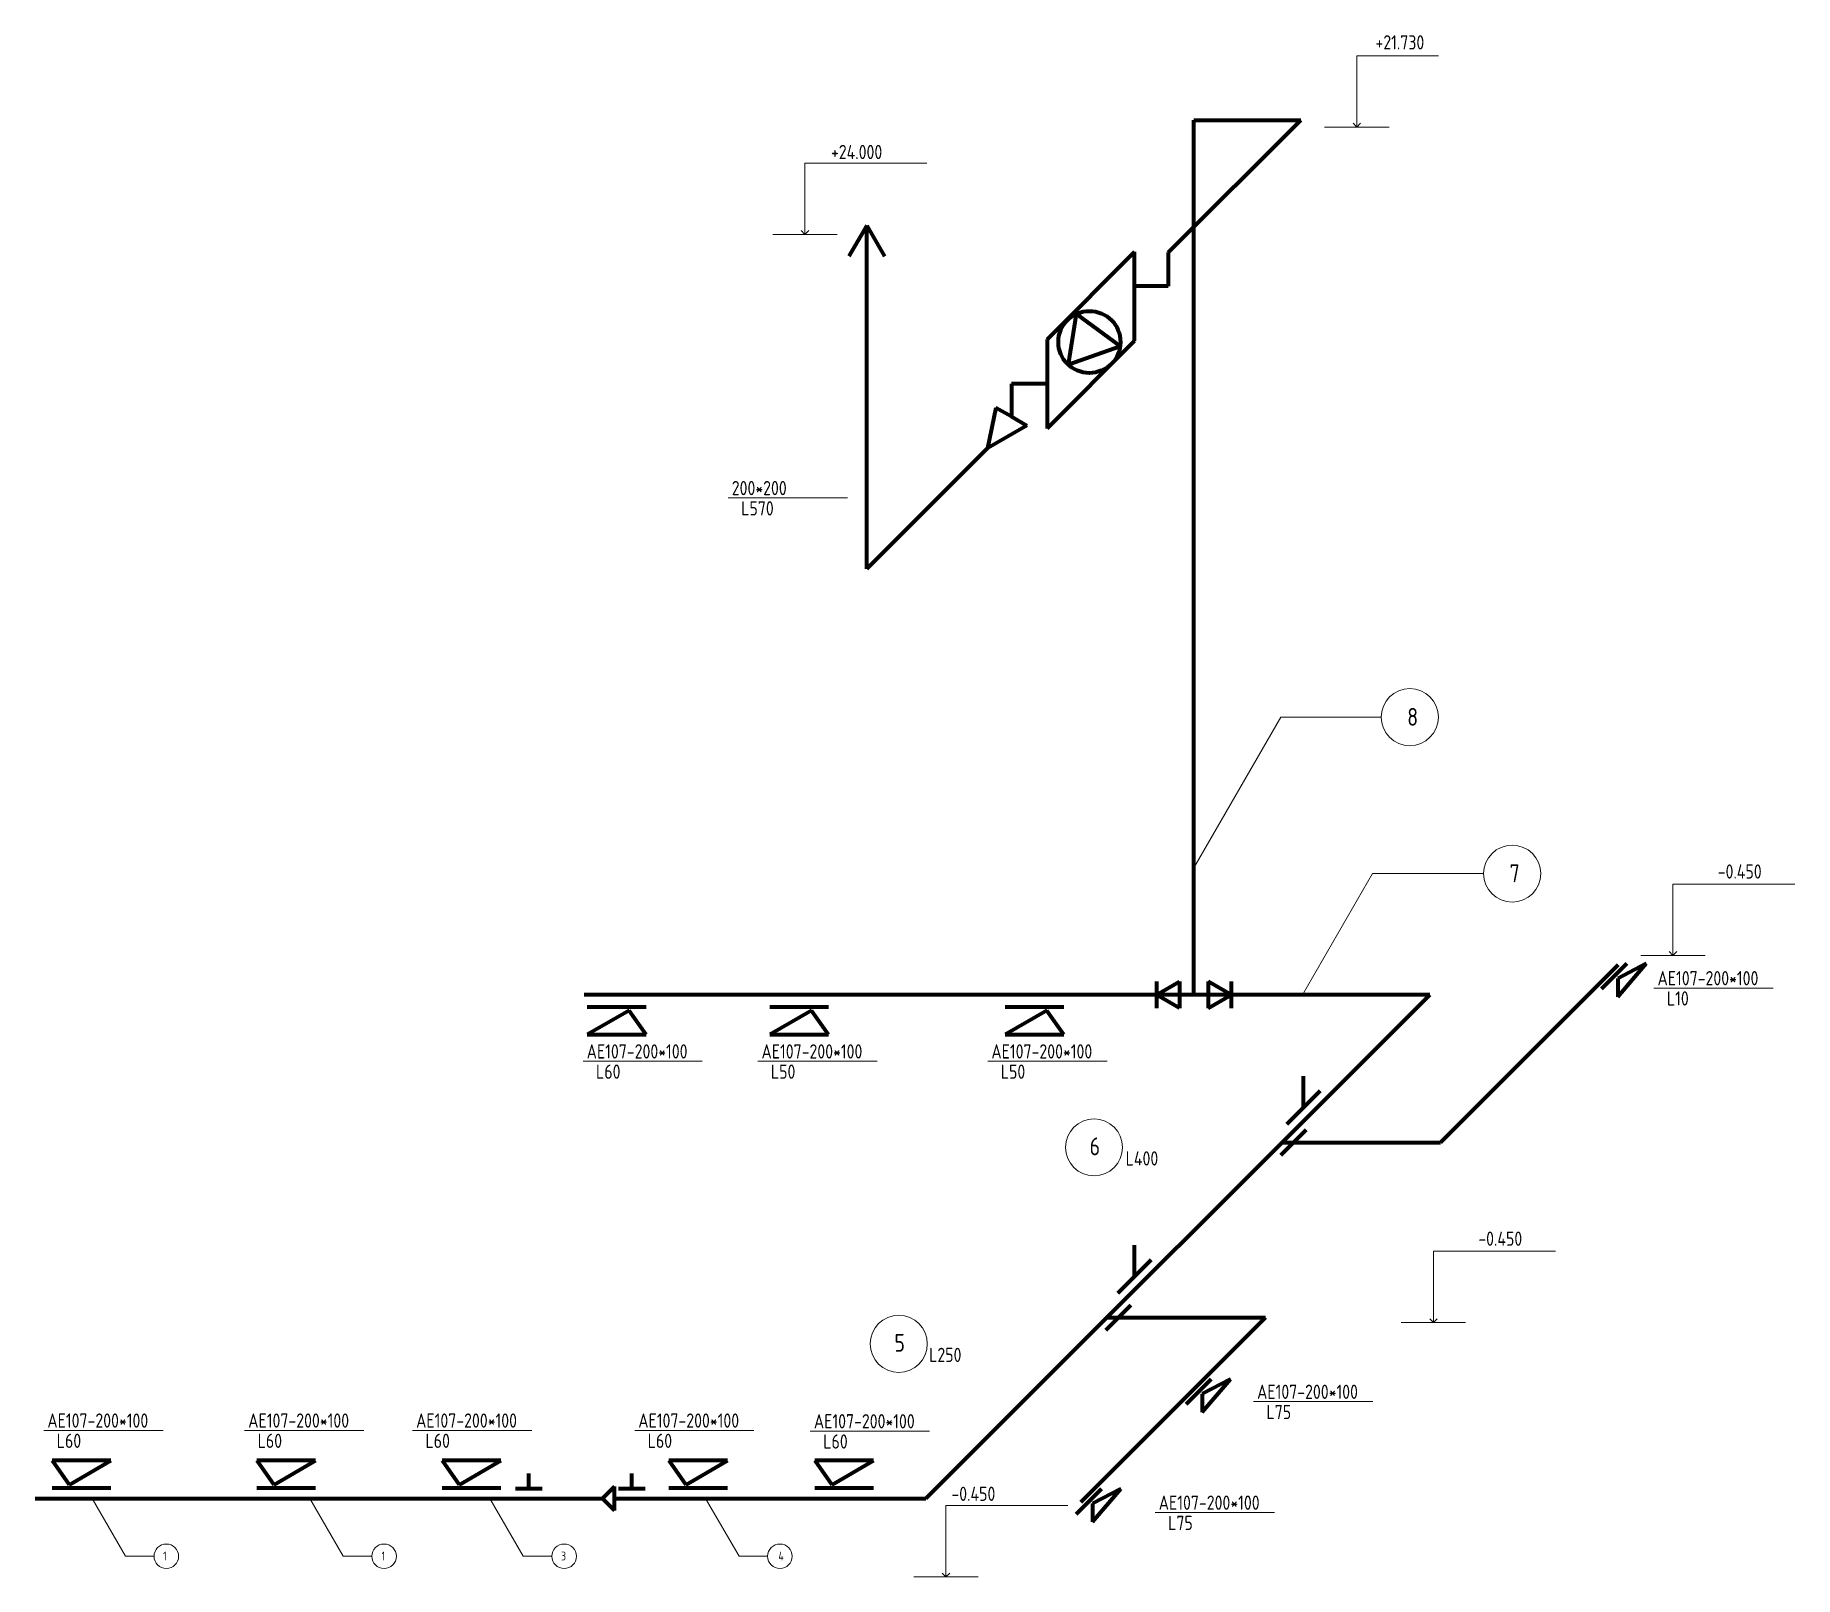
# Model space of a CAD drawing. Header units: millimetres. Extents: x 0 to 988, y -44 to 822.
import ezdxf

# ---------------------------------------------------------------- set-up
doc = ezdxf.new("R2010")
doc.units = ezdxf.units.MM
doc.layers.add('Основной', color=5, linetype='Continuous', lineweight=70)
doc.layers.add('Размеры', color=3, linetype='Continuous', lineweight=20)
doc.styles.get("Standard").update_dxf_attribs({"font": 'arial.ttf'})

# ---------------------------------------------------------------- blocks, each defined once
blk = doc.blocks.new('Треугольник')
at = {"layer": 'Основной'}
for p, q in [((32.98, 0), (0, 0)), ((0, 0), (9.55, -13.62)), ((9.55, -13.62), (32.98, 0)), ((0, -15.36), (32.98, -15.36))]:
    blk.add_line(p, q, dxfattribs=at)

msp = doc.modelspace()

# ---------------------------------------------------------------- linework, layer by layer
at = {"layer": 'Основной'}
for p, q in [((710.34, 773.85), (636, 699.52)), ((650.34, 282.84), (650.34, 773.85)), ((650.34, 773.85), (710.34, 773.85)), ((466.71, 714.82), (456.71, 697.5)), ((466.71, 521.95), (466.71, 714.82)), ((466.71, 714.82), (476.71, 697.5)), ((617.13, 699.99), (567.94, 650.79)), ((617.13, 649.99), (617.13, 699.99)), ((636, 699.52), (636, 680.65)), ((636, 680.65), (617.13, 680.65)), ((584.36, 665.13), (579.77, 636.67)), ((608.99, 647.08), (584.36, 665.13)), ((567.94, 650.79), (567.94, 600.79)), ((567.94, 600.79), (617.13, 649.99)), ((579.77, 636.67), (608.99, 647.08)), ((567.94, 625.79), (547.94, 625.79)), ((547.94, 625.79), (547.94, 607.48)), ((539.28, 612.48), (534.45, 589.69)), ((547.94, 607.48), (539.28, 612.48)), ((556.6, 602.48), (534.45, 589.69)), ((547.94, 607.48), (556.6, 602.48)), ((534.45, 589.69), (466.71, 521.95)), ((788.82, 199.84), (888.6, 299.62)), ((893.39, 300.3), (879.24, 286.16)), ((904.23, 300.3), (888.27, 292.05)), ((888.27, 281.69), (904.23, 300.3)), ((629.39, 282.84), (642.29, 290.34)), ((629.39, 290.34), (629.39, 275.34)), ((642.29, 290.34), (642.29, 275.34)), ((658.38, 290.34), (658.38, 275.34)), ((671.28, 282.84), (658.38, 290.34)), ((671.28, 290.34), (671.28, 275.34)), ((888.27, 292.05), (888.27, 281.69)), ((782.84, 282.84), (308.15, 282.84)), ((500, 0), (782.84, 282.84)), ((642.29, 275.34), (629.39, 282.84)), ((658.38, 275.34), (671.28, 282.84)), ((711.9, 219.5), (711.9, 237.19)), ((721.26, 228.87), (702.54, 210.14)), ((713.34, 206.91), (699.2, 192.77)), ((699.84, 199.84), (788.82, 199.84)), ((616.98, 124.58), (616.98, 142.26)), ((626.34, 133.94), (607.61, 115.22)), ((690.5, 101.53), (593.95, 4.97)), ((615.03, 108.6), (600.89, 94.46)), ((601.53, 101.53), (690.5, 101.53)), ((660.09, 67), (645.95, 52.86)), ((670.93, 67), (654.97, 58.76)), ((654.97, 48.4), (670.93, 67)), ((654.97, 58.76), (654.97, 48.4)), ((277.12, 5.65), (277.12, 14.05)), ((334.86, 5.65), (334.86, 14.05)), ((601.02, 12.05), (586.88, -2.1)), ((0, 0), (318.48, 0)), ((269.62, 5.65), (284.62, 5.65)), ((325.23, 6.75), (318.48, 0)), ((318.48, 0), (325.23, -6.75)), ((325.23, -6.75), (325.23, 6.75)), ((325.23, 0), (500, 0)), ((327.36, 5.65), (342.36, 5.65)), ((598.49, 5.41), (584.35, -8.74)), ((609.34, 5.41), (593.37, -2.84)), ((593.37, -13.2), (609.34, 5.41)), ((593.37, -2.84), (593.37, -13.2))]:
    msp.add_line(p, q, dxfattribs=at)
msp.add_circle((591.72, 649.34), 17.42, dxfattribs=at)
at = {"layer": 'Размеры'}
for p, q in [((741.82, 770.04), (741.82, 810.08)), ((741.82, 810.08), (787.68, 810.08)), ((741.82, 770.04), (739.7, 772.16)), ((741.82, 770.04), (743.94, 772.16)), ((759.89, 770.04), (723.74, 770.04)), ((432.07, 709.8), (432.07, 749.83)), ((432.07, 749.83), (500.49, 749.83)), ((432.07, 709.8), (429.95, 711.92)), ((432.07, 709.8), (434.19, 711.92)), ((450.14, 709.8), (413.99, 709.8)), ((388.98, 561.79), (455.93, 561.79)), ((650.34, 354.19), (699.13, 438.71)), ((699.13, 438.71), (755.55, 438.71)), ((711.29, 282.84), (750.56, 350.85)), ((750.56, 350.85), (813.01, 350.85)), ((919.24, 304.92), (919.24, 344.95)), ((919.24, 344.95), (987.67, 344.95)), ((919.24, 304.92), (917.12, 307.04)), ((919.24, 304.92), (921.36, 307.04)), ((937.32, 304.92), (901.17, 304.92)), ((908.59, 286.6), (975.53, 286.6)), ((307.52, 245.47), (374.46, 245.47)), ((405.65, 245.47), (472.6, 245.47)), ((534.68, 245.47), (601.63, 245.47)), ((784.85, 98.77), (784.85, 138.8)), ((784.85, 138.8), (853.27, 138.8)), ((784.85, 98.77), (782.73, 100.89)), ((784.85, 98.77), (786.97, 100.89)), ((802.92, 98.77), (766.77, 98.77)), ((683.82, 54.36), (750.77, 54.36)), ((4.81, 38.21), (71.75, 38.21)), ((117.56, 38.21), (184.51, 38.21)), ((211.79, 38.21), (278.73, 38.21)), ((336.49, 38.21), (403.44, 38.21)), ((435.05, 37.81), (502, 37.81)), ((31.9, 0), (50.64, -32.47)), ((154.12, 0), (172.87, -32.47)), ((255.21, 0), (273.96, -32.47)), ((376.32, 0), (395.07, -32.47)), ((511.23, -43.99), (511.23, -3.96)), ((511.23, -3.96), (579.65, -3.96)), ((628.63, -7.9), (695.58, -7.9)), ((50.64, -32.47), (66.71, -32.47)), ((172.87, -32.47), (188.93, -32.47)), ((273.96, -32.47), (290.02, -32.47)), ((395.07, -32.47), (411.13, -32.47)), ((529.3, -43.99), (493.15, -43.99)), ((511.23, -43.99), (509.1, -41.87)), ((511.23, -43.99), (513.35, -41.87))]:
    msp.add_line(p, q, dxfattribs=at)
for centre, radius in [((771.57, 438.71), 16.02), ((829.03, 350.85), 16.02), ((594.31, 197.14), 16.02), ((484.73, 86.83), 16.02), ((73.6, -32.47), 6.89), ((195.82, -32.47), 6.89), ((296.91, -32.47), 6.89), ((418.02, -32.47), 6.89)]:
    msp.add_circle(centre, radius, dxfattribs=at)

# ---------------------------------------------------------------- block references
at = {"layer": 'Основной', "rotation": 180}
for p in [(342.89, 260.43), (445.31, 260.43), (577.4, 260.43)]:
    msp.add_blockref('Треугольник', p, dxfattribs=at)
at = {"layer": 'Основной'}
for p in [(9.46, 21.28), (124.43, 21.28), (228.46, 21.28), (355.66, 21.28), (437.64, 21.28)]:
    msp.add_blockref('Треугольник', p, dxfattribs=at)

# ---------------------------------------------------------------- texts
at = {"layer": 'Размеры', "char_height": 8, "attachment_point": 1}
for s, insert in [('{\\fGOST type A|b0|i0|c204|p34;+21.730}', (752.31, 821.61)), ('{\\fGOST type A|b0|i0|c204|p34;+24.000}', (446.68, 760.04)), ('{\\fGOST type A|b0|i0|c0|p34;200*\\fGOST type A|b0|i0|c204|p34;2\\fGOST type A|b0|i0|c0|p34;00}', (390.98, 571.33)), ('{\\fGOST type A|b0|i0|c204|p34;-0.450}', (944.41, 356.04)), ('{\\fGOST type A|b0|i0|c0|p34;AE107-200*100}', (910.59, 296.13)), ('{\\fGOST type A|b0|i0|c0|p34;AE107-200*100}', (309.52, 255.01)), ('{\\fGOST type A|b0|i0|c0|p34;AE107-200*100}', (407.65, 255.01)), ('{\\fGOST type A|b0|i0|c0|p34;AE107-200*100}', (536.68, 255.01)), ('{\\fGOST type A|b0|i0|c204|p34;-0.450}', (810.01, 149.89)), ('{\\fGOST type A|b0|i0|c0|p34;AE107-200*100}', (685.82, 63.9)), ('{\\fGOST type A|b0|i0|c0|p34;AE107-200*100}', (6.81, 47.75)), ('{\\fGOST type A|b0|i0|c0|p34;AE107-200*100}', (119.56, 47.75)), ('{\\fGOST type A|b0|i0|c0|p34;AE107-200*100}', (213.79, 47.75)), ('{\\fGOST type A|b0|i0|c0|p34;AE107-200*100}', (338.49, 47.75)), ('{\\fGOST type A|b0|i0|c0|p34;AE107-200*100}', (437.05, 47.35)), ('{\\fGOST type A|b0|i0|c204|p34;-0.450}', (514.26, 6.62)), ('{\\fGOST type A|b0|i0|c0|p34;AE107-200*100}', (630.63, 1.64))]:
    msp.add_mtext(s, dxfattribs=dict(at, insert=insert))
at = {"layer": 'Размеры', "attachment_point": 1}
for s, width, insert, char_height in [('{\\fGOST type A|b0|i0|c0|p34;L\\fGOST type A|b0|i0|c204|p34;57\\fGOST type A|b0|i0|c0|p34;0}', 97.6173, (396.27, 559.96), 8), ('{\\fGOST type A|b0|i0|c204|p34;8}', 10.1566, (770.13, 443.89), 10), ('{\\fGOST type A|b0|i0|c204|p34;7}', 10.1566, (827.58, 356.03), 10), ('{\\fGOST type A|b0|i0|c0|p34;L\\fGOST type A|b0|i0|c204|p34;1\\fGOST type A|b0|i0|c0|p34;0}', 97.6173, (915.87, 284.77), 8), ('{\\fGOST type A|b0|i0|c0|p34;L60}', 97.6173, (314.8, 243.65), 8), ('{\\fGOST type A|b0|i0|c0|p34;L\\fGOST type A|b0|i0|c204|p34;5\\fGOST type A|b0|i0|c0|p34;0}', 97.6173, (412.94, 243.65), 8), ('{\\fGOST type A|b0|i0|c0|p34;L\\fGOST type A|b0|i0|c204|p34;5\\fGOST type A|b0|i0|c0|p34;0}', 97.6173, (541.97, 243.65), 8), ('{\\fGOST type A|b0|i0|c204|p34;6}', 10.1566, (591.88, 202.71), 10), ('{\\fGOST type A|b0|i0|c0|p34;L\\fGOST type A|b0|i0|c204|p34;400}', 97.6173, (612.06, 194.93), 8), ('{\\fGOST type A|b0|i0|c204|p34;5}', 10.1566, (482.31, 92.41), 10), ('{\\fGOST type A|b0|i0|c0|p34;L\\fGOST type A|b0|i0|c204|p34;250}', 97.6173, (501.75, 84.62), 8), ('{\\fGOST type A|b0|i0|c0|p34;L\\fGOST type A|b0|i0|c204|p34;75}', 97.6173, (691.11, 52.54), 8), ('{\\fGOST type A|b0|i0|c0|p34;L60}', 97.6173, (12.09, 36.38), 8), ('{\\fGOST type A|b0|i0|c0|p34;L60}', 97.6173, (124.85, 36.38), 8), ('{\\fGOST type A|b0|i0|c0|p34;L60}', 97.6173, (219.07, 36.38), 8), ('{\\fGOST type A|b0|i0|c0|p34;L60}', 97.6173, (343.78, 36.38), 8), ('{\\fGOST type A|b0|i0|c0|p34;L60}', 97.6173, (442.34, 35.99), 8), ('{\\fGOST type A|b0|i0|c0|p34;L\\fGOST type A|b0|i0|c204|p34;75}', 97.6173, (635.91, -9.73), 8), ('{\\fGOST type A|b0|i0|c0|p34;1}', 10.1566, (71.81, -29.8), 5), ('{\\fGOST type A|b0|i0|c0|p34;1}', 10.1566, (194.43, -29.8), 5), ('{\\fGOST type A|b0|i0|c204|p34;3}', 10.1566, (295.12, -29.8), 5), ('{\\fGOST type A|b0|i0|c204|p34;4}', 10.1566, (417.13, -29.8), 5)]:
    msp.add_mtext_dynamic_manual_height_columns(s, width=width, gutter_width=12.5, heights=[0], dxfattribs=dict(at, insert=insert, char_height=char_height))

doc.saveas('drawing.dxf')
